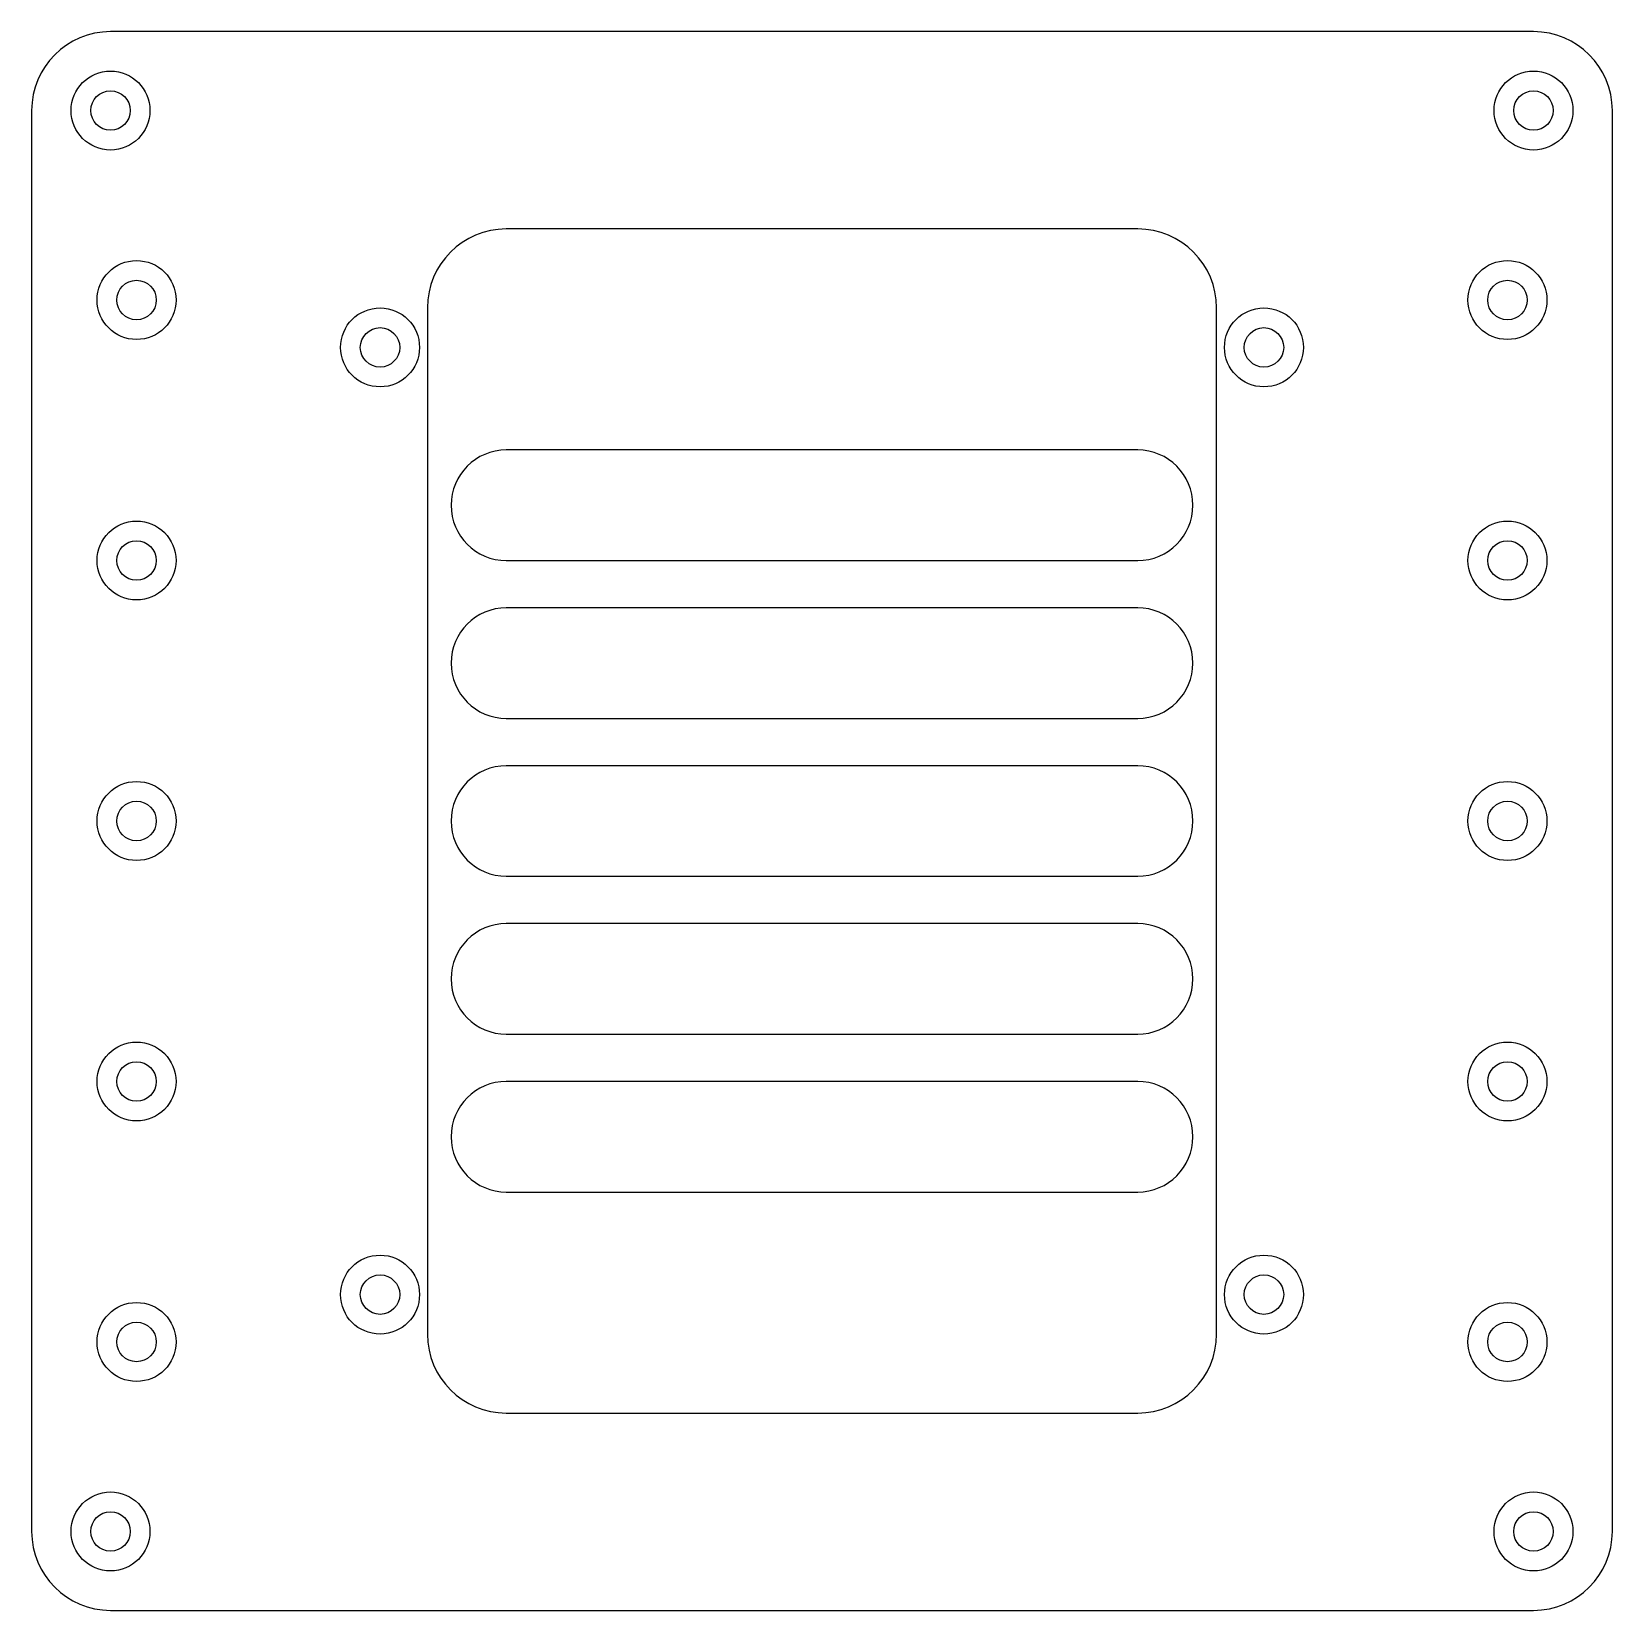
# Model space of a CAD drawing. Header units: millimetres. Extents: x -100 to 100, y -100 to 100.
import ezdxf

# ---------------------------------------------------------------- set-up
doc = ezdxf.new("R2010")
doc.units = ezdxf.units.MM

msp = doc.modelspace()

# ---------------------------------------------------------------- linework, layer by layer
at = {"color": 7, "linetype": 'Continuous', "lineweight": 25}
for p, q in [((90.15, 100), (-90.15, 100)), ((-100.15, 90), (-100.15, -90)), ((100.15, -90), (100.15, 90)), ((40, 75), (-40, 75)), ((-50, 65), (-50, -65)), ((50, -65), (50, 65)), ((40, 47), (-40, 47)), ((-40, 33), (40, 33)), ((40, 27), (-40, 27)), ((-40, 13), (40, 13)), ((40, 7), (-40, 7)), ((-40, -7), (40, -7)), ((40, -13), (-40, -13)), ((-40, -27), (40, -27)), ((40, -33), (-40, -33)), ((-40, -47), (40, -47)), ((-40, -75), (40, -75)), ((-90.15, -100), (90.15, -100))]:
    msp.add_line(p, q, dxfattribs=at)
for centre, radius in [((-90.15, 90), 5), ((90.15, 90), 5), ((-90.15, 90), 2.5), ((90.15, 90), 2.5), ((-86.85, 66), 5), ((86.85, 66), 5), ((-86.85, 66), 2.5), ((86.85, 66), 2.5), ((-56, 60), 5), ((56, 60), 5), ((-56, 60), 2.5), ((56, 60), 2.5), ((-86.85, 33), 5), ((86.85, 33), 5), ((-86.85, 33), 2.5), ((86.85, 33), 2.5), ((-86.85, 0), 5), ((86.85, 0), 5), ((-86.85, 0), 2.5), ((86.85, 0), 2.5), ((-86.85, -33), 5), ((86.85, -33), 5), ((-86.85, -33), 2.5), ((86.85, -33), 2.5), ((-56, -60), 5), ((56, -60), 5), ((-56, -60), 2.5), ((56, -60), 2.5), ((-86.85, -66), 5), ((86.85, -66), 5), ((-86.85, -66), 2.5), ((86.85, -66), 2.5), ((-90.15, -90), 5), ((90.15, -90), 5), ((-90.15, -90), 2.5), ((90.15, -90), 2.5)]:
    msp.add_circle(centre, radius, dxfattribs=at)
for centre, radius, start, end in [((-90.15, 90), 10, 90, 180), ((90.15, 90), 10, 0, 90), ((-40, 65), 10, 90, 180), ((40, 65), 10, 0, 90), ((-40, 40), 7, 90, 270), ((40, 40), 7, 270, 90), ((-40, 20), 7, 90, 270), ((40, 20), 7, 270, 90), ((-40, 0), 7, 90, 270), ((40, 0), 7, 270, 90), ((-40, -20), 7, 90, 270), ((40, -20), 7, 270, 90), ((-40, -40), 7, 90, 270), ((40, -40), 7, 270, 90), ((-40, -65), 10, 180, 270), ((40, -65), 10, 270, 0), ((-90.15, -90), 10, 180, 270), ((90.15, -90), 10, 270, 0)]:
    msp.add_arc(centre, radius, start, end, dxfattribs=at)

doc.saveas('drawing.dxf')
